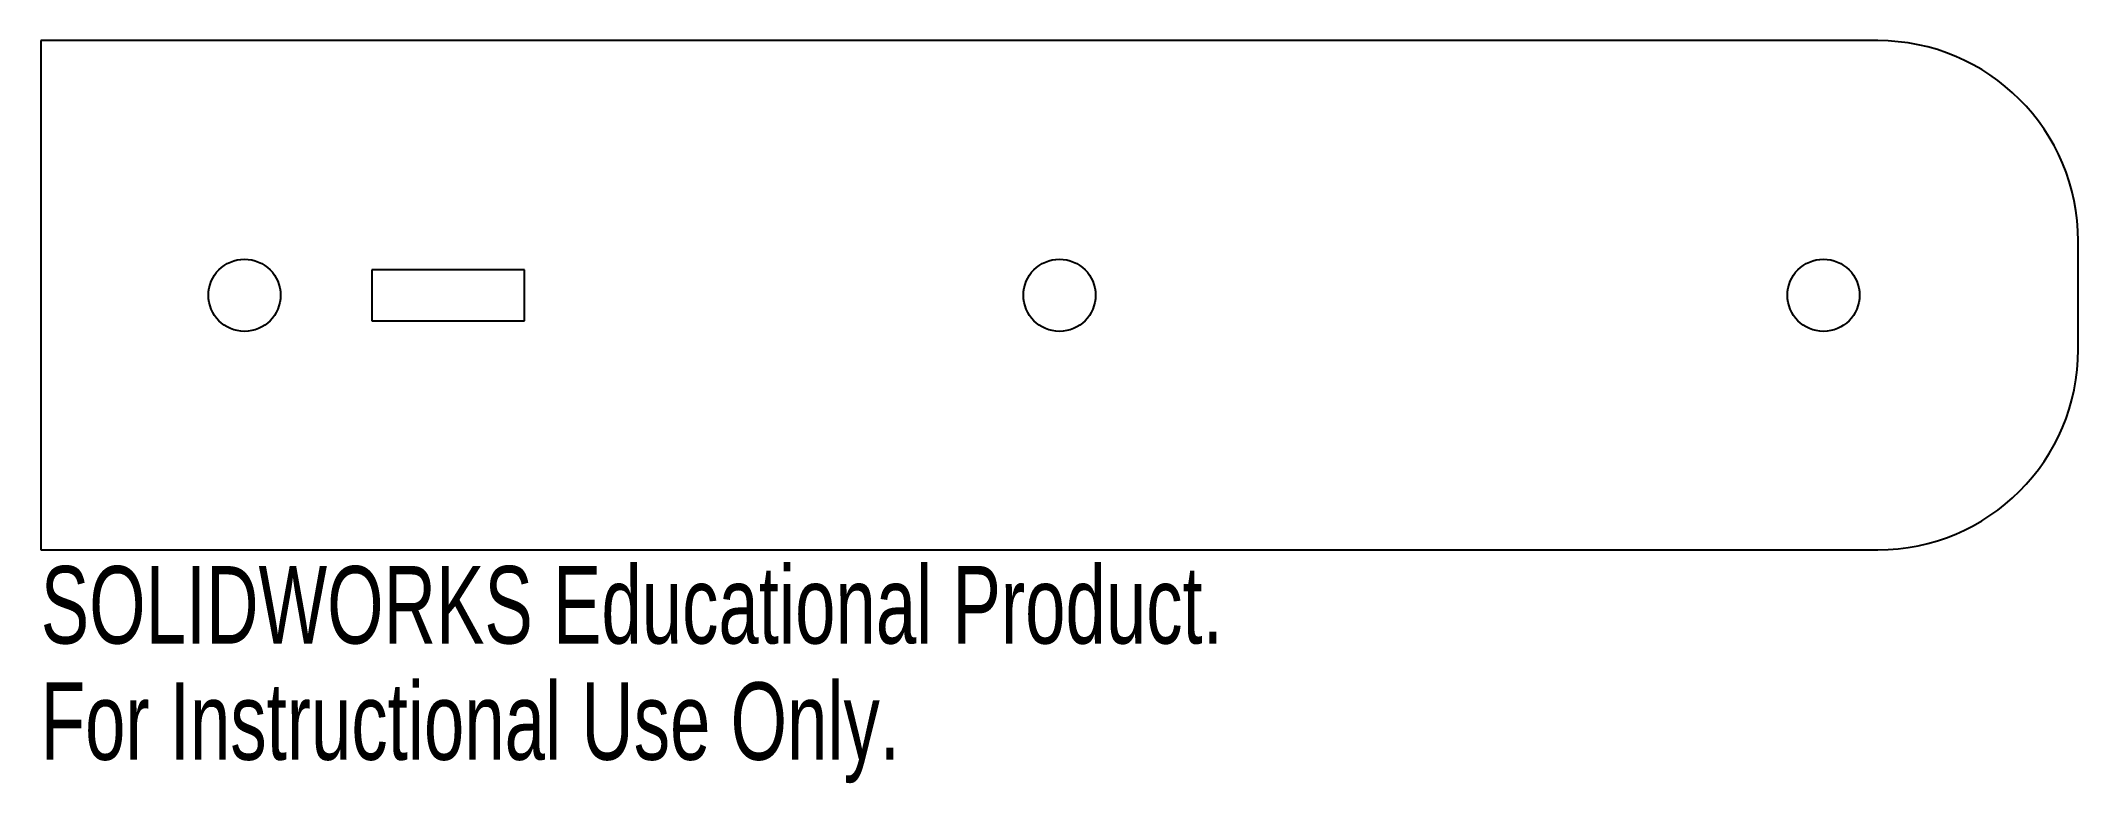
# Model space of a CAD drawing. Header units: millimetres. Extents: x -13 to 114, y -30 to 16.
import ezdxf

# ---------------------------------------------------------------- set-up
doc = ezdxf.new("R2010")
doc.units = ezdxf.units.MM
doc.styles.add('SLDTEXTSTYLE0', font='TXT', dxfattribs={"width": 0.7})

msp = doc.modelspace()

# ---------------------------------------------------------------- linework, layer by layer
at = {"color": 7, "linetype": 'Continuous', "lineweight": 25}
for p, q in [((-12.7, 15.88), (-12.7, -15.88)), ((101.8, 15.88), (-12.7, 15.88)), ((114.3, -3.38), (114.3, 3.38)), ((7.94, 1.59), (7.94, -1.59)), ((17.46, 1.59), (7.94, 1.59)), ((17.46, -1.59), (17.46, 1.59)), ((7.94, -1.59), (17.46, -1.59)), ((-12.7, -15.88), (101.8, -15.88))]:
    msp.add_line(p, q, dxfattribs=at)
for centre in [(0, 0), (50.8, 0), (98.42, 0)]:
    msp.add_circle(centre, 2.25, dxfattribs=at)
for centre, start, end in [((101.8, 3.38), 0, 90), ((101.8, -3.38), 270, 0)]:
    msp.add_arc(centre, 12.5, start, end, dxfattribs=at)

# ---------------------------------------------------------------- texts
at = {"color": 7, "linetype": 'Continuous', "char_height": 4.8336, "attachment_point": 1, "style": 'SLDTEXTSTYLE0'}
for s, insert in [('SOLIDWORKS Educational Product.', (-12.7, -16.89)), ('For Instructional Use Only.', (-12.7, -24.14))]:
    msp.add_mtext(s, dxfattribs=dict(at, insert=insert))

doc.saveas('drawing.dxf')
